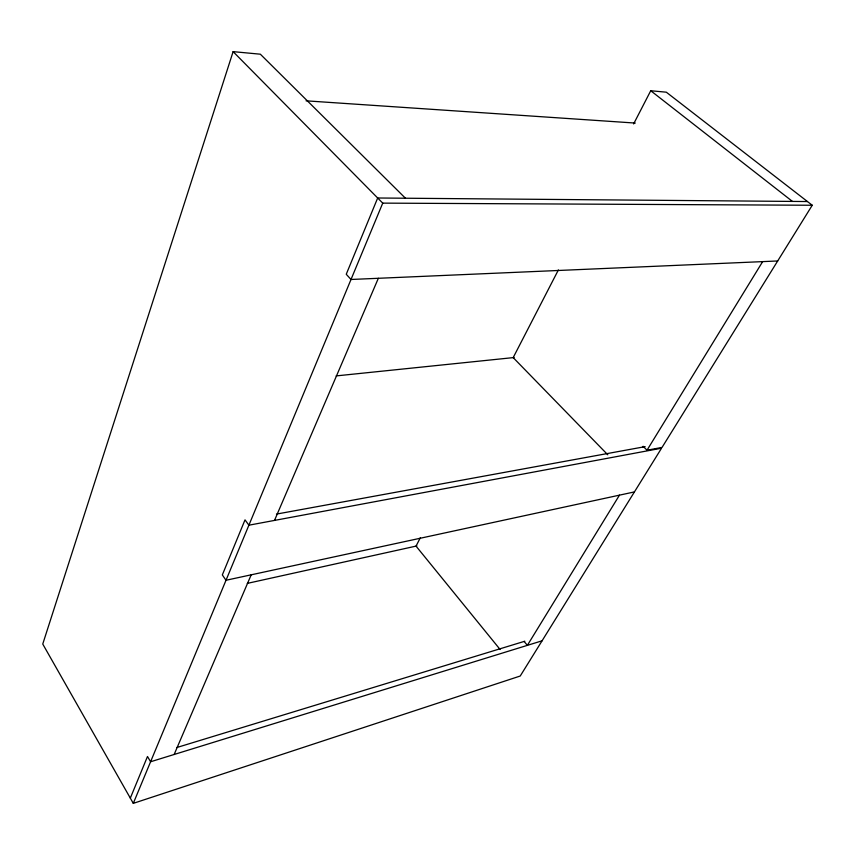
<?xml version="1.0" encoding="UTF-8"?>
<svg xmlns="http://www.w3.org/2000/svg" width="855" height="855" viewBox="0 0 855 855"><rect width="100%" height="100%" fill="white"/><g stroke="black" fill="none" stroke-linecap="round" stroke-linejoin="round"><path stroke-width="1.28" d="M405.452 198.232L260.348 54.196L233.116 51.642L42.75 644.05L133.294 803.358L520.235 676.016L661.546 448.202L248.891 525.194L245.022 519.861L222.321 574.923L226.009 580.267L634.431 491.914M130.323 798.121L147.488 756.493L150.587 761.762L542.07 640.812M133.294 803.358L382.741 203.127L233.116 51.642M174.153 754.473L251.199 574.817M274.519 520.406L378.348 278.292M420.297 537.848L416.032 546.121L500.1 649.479M558.379 269.945L513.182 357.614L607.787 454.785M633.619 123.943L650.74 90.737L666.302 92.19L812.25 205.253L662.037 447.422L647.021 450.211L643.12 446.31L642.639 447.101M619.469 495.152L527.364 645.354L524.126 641.442M647.021 450.211L762.66 261.619M176.803 747.537L524.81 641.229M247.298 583.388L416.877 545.928M276.454 514.101L645.14 446.641M336.143 375.911L514.176 357.518M777.697 260.967L351.01 279.478L346.243 274.263L377.675 197.997L807.451 201.545M382.741 203.127L812.25 205.253M306.079 100.826L635.265 123.067M650.74 90.737L792.446 201.417"/></g></svg>
